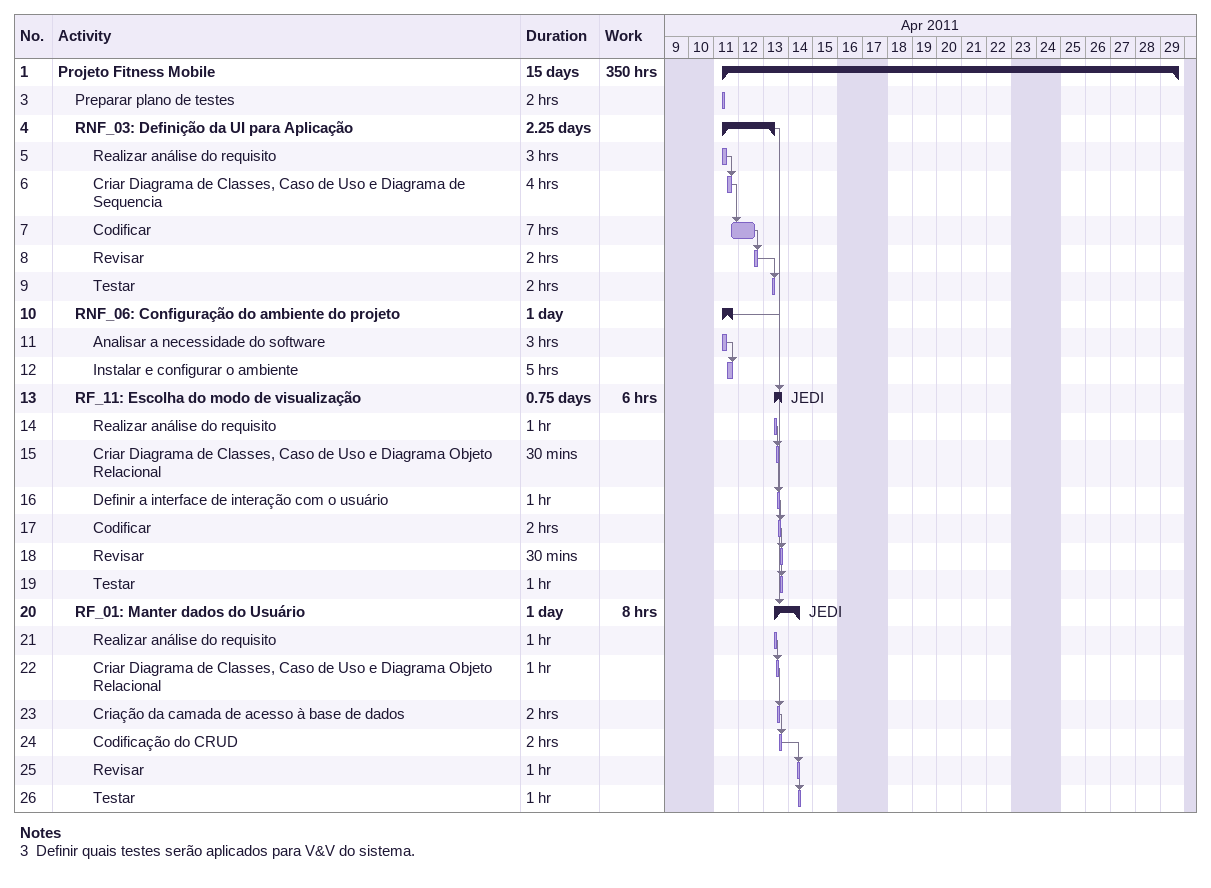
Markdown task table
| ID | Level | Task | Duration | Start | Finish | Predecessors | Resources | Work (h) |
|---|---|---|---|---|---|---|---|---|
| 1 | 1 | **Projeto Fitness Mobile** | 15d | 2011-04-11 | 2011-04-29 |  |  | 350 |
| 3 | 2 | Preparar plano de testes | 2h | 2011-04-11 | 2011-04-11 |  |  |  |
| 4 | 2 | **RNF_03: Definição da UI para Aplicação** | 2.25d | 2011-04-11 | 2011-04-13 |  |  |  |
| 5 | 3 | Realizar análise do requisito | 3h | 2011-04-11 | 2011-04-11 |  |  |  |
| 6 | 3 | Criar Diagrama de Classes, Caso de Uso e Diagrama de Sequencia | 4h | 2011-04-11 | 2011-04-11 | 5 |  |  |
| 7 | 3 | Codificar | 7h | 2011-04-11 | 2011-04-12 | 6 |  |  |
| 8 | 3 | Revisar | 2h | 2011-04-12 | 2011-04-12 | 7 |  |  |
| 9 | 3 | Testar | 2h | 2011-04-13 | 2011-04-13 | 8 |  |  |
| 10 | 2 | **RNF_06: Configuração do ambiente do projeto** | 1d | 2011-04-11 | 2011-04-11 |  |  |  |
| 11 | 3 | Analisar a necessidade do software | 3h | 2011-04-11 | 2011-04-11 |  |  |  |
| 12 | 3 | Instalar e configurar o ambiente | 5h | 2011-04-11 | 2011-04-11 | 11 |  |  |
| 13 | 2 | **RF_11: Escolha do modo de visualização** | 0.75d | 2011-04-13 | 2011-04-13 | 4 | JEDI | 6 |
| 14 | 3 | Realizar análise do requisito | 1h | 2011-04-13 | 2011-04-13 |  |  |  |
| 15 | 3 | Criar Diagrama de Classes, Caso de Uso e Diagrama Objeto Relacional | 30min | 2011-04-13 | 2011-04-13 | 14 |  |  |
| 16 | 3 | Definir a interface de interação com o usuário | 1h | 2011-04-13 | 2011-04-13 | 15 |  |  |
| 17 | 3 | Codificar | 2h | 2011-04-13 | 2011-04-13 | 16 |  |  |
| 18 | 3 | Revisar | 30min | 2011-04-13 | 2011-04-13 | 17 |  |  |
| 19 | 3 | Testar | 1h | 2011-04-13 | 2011-04-13 | 18 |  |  |
| 20 | 2 | **RF_01: Manter dados do Usuário** | 1d | 2011-04-13 | 2011-04-14 | 4, 10 | JEDI | 8 |
| 21 | 3 | Realizar análise do requisito | 1h | 2011-04-13 | 2011-04-13 |  |  |  |
| 22 | 3 | Criar Diagrama de Classes, Caso de Uso e Diagrama Objeto Relacional | 1h | 2011-04-13 | 2011-04-13 | 21 |  |  |
| 23 | 3 | Criação da camada de acesso à base de dados | 2h | 2011-04-13 | 2011-04-13 | 22 |  |  |
| 24 | 3 | Codificação do CRUD | 2h | 2011-04-13 | 2011-04-13 | 23 |  |  |
| 25 | 3 | Revisar | 1h | 2011-04-14 | 2011-04-14 | 24 |  |  |
| 26 | 3 | Testar | 1h | 2011-04-14 | 2011-04-14 | 25 |  |  |

Notes
- 3: Definir quais testes serão aplicados para V&V do sistema.
